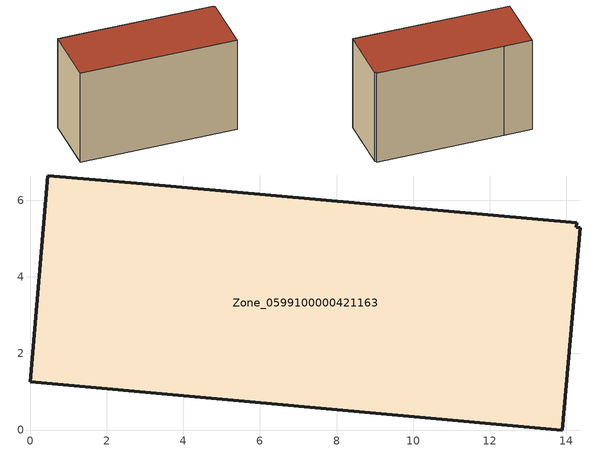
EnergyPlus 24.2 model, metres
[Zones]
Zone_0599100000421163
 floor ground (C_G): 14.26,5.29 14.36,5.29 13.89,0 0,1.26 0.47,6.63 2.94,6.43 14.27,5.42 z0
 wall outside (C_F): 0.47,6.63 0,1.26 13.89,0 14.36,5.29 14.26,5.29 14.27,5.42 2.94,6.43 0.47,6.63 z0:9.01
 roof outside (C_R): 14.36,5.29 14.26,5.29 14.27,5.42 2.94,6.43 0.47,6.63 0,1.26 13.89,0 z9.01
[BUILDING]
Pand.0599100000421163: North Axis=0; Terrain=City; Loads Convergence Tolerance Value=0.04; Temperature Convergence Tolerance Value=0.4; Solar Distribution=FullExterior; Maximum Number of Warmup Days=25; Minimum Number of Warmup Days=1
[Site:Location]
Rotterdam.The.Hague.AP_ZH_NLD Design_Conditions: Latitude=51.96; Longitude=4.45; Time Zone=1; Elevation=-4.5
[SITE:GROUNDTEMPERATURE:BUILDINGSURFACE]
18, 18, 18, 18, 18, 18, 18, 18, 18, 18, 18, 18
[MATERIAL] Thermal Absorptance=0.9; Solar Absorptance=0.7; Visible Absorptance=0.7
Name | Roughness | Thickness | Conductivity | Density | Specific Heat
G.TC.2006-2014 | MediumSmooth | 0.15 | 0.06 | 540 | 1210
F.TC.2006-2014 | Rough | 0.3 | 0.12 | 1920 | 840
R.TC.2006-2014 | MediumRough | 0.2 | 0.08 | 1500 | 1000
[CONSTRUCTION]
C_G: G.TC.2006-2014
C_F: F.TC.2006-2014
C_R: R.TC.2006-2014
[ZONE]
Zone_0599100000421163: Type=1; Multiplier=1; Ceiling Height=Autocalculate; Volume=Autocalculate; Floor Area=autocalculate; Part of Total Floor Area=Yes
[ZONEINFILTRATION:DESIGNFLOWRATE]
Infil_Zone_0599100000421163: Zone or ZoneList or Space or SpaceList=Zone_0599100000421163; Schedule=AlwaysOn; Design Flow Rate Calculation Method=Flow/Area; Flow Rate per Floor Area=0.0015; Constant Term Coefficient=1; Temperature Term Coefficient=0; Velocity Term Coefficient=0; Velocity Squared Term Coefficient=0
[HVACTEMPLATE:ZONE:IDEALLOADSAIRSYSTEM]
Zone_0599100000421163: Maximum Heating Supply Air Temperature=50; Minimum Cooling Supply Air Temperature=13; Maximum Heating Supply Air Humidity Ratio=0.0156; Minimum Cooling Supply Air Humidity Ratio=0.0077; Heating Limit=NoLimit; Cooling Limit=NoLimit; Dehumidification Control Type=ConstantSensibleHeatRatio; Cooling Sensible Heat Ratio=0.7; Dehumidification Setpoint=60; Humidification Control Type=None; Humidification Setpoint=30; Outdoor Air Method=None; Outdoor Air Flow Rate per Person=0.00944; Outdoor Air Flow Rate per Zone Floor Area=0; Outdoor Air Flow Rate per Zone=0; Demand Controlled Ventilation Type=None; Outdoor Air Economizer Type=NoEconomizer; Heat Recovery Type=None; Sensible Heat Recovery Effectiveness=0.7; Latent Heat Recovery Effectiveness=0.65
[ZONECONTROL:THERMOSTAT]
ThermostatControl_Zone_0599100000421163: Zone or ZoneList=Zone_0599100000421163; Control Type Schedule=DualSetpointControlType; Control 1=Thermostat_Zone_0599100000421163; Temperature Difference Between Cutout And Setpoint=0
[THERMOSTATSETPOINT:DUALSETPOINT]
Thermostat_Zone_0599100000421163: Heating Setpoint Temperature Schedule=HeatingSetpoint_Zone_0599100000421163; Cooling Setpoint Temperature Schedule=CoolingSetpoint_Zone_0599100000421163
[SCHEDULE:COMPACT]
HeatingSetpoint_Zone_0599100000421163: Through: 12/31, For: AllDays, Until: 24:00, 21
CoolingSetpoint_Zone_0599100000421163: Through: 12/31, For: AllDays, Until: 24:00, 24
DualSetpointControlType: Through: 12/31, For: AllDays, Until: 24:00, 4
AlwaysOn: Through: 12/31, For: AllDays, Until: 24:00, 1
